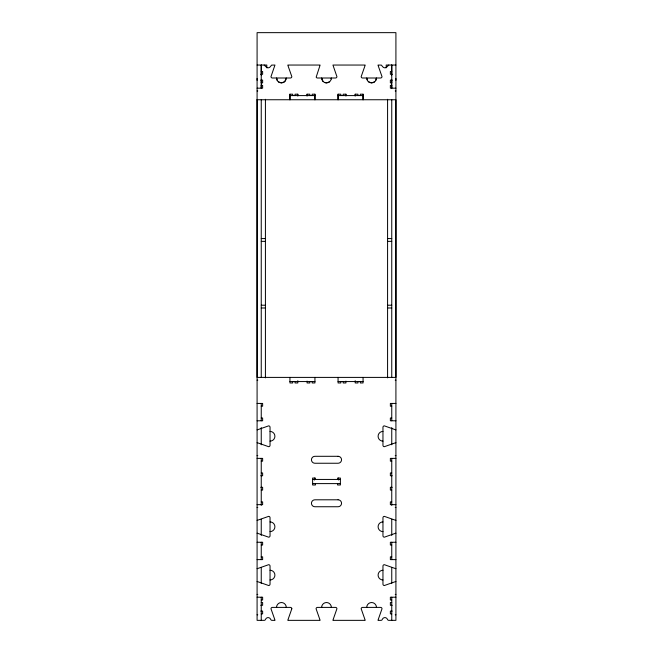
<?xml version="1.0" encoding="UTF-8"?>
<svg xmlns="http://www.w3.org/2000/svg" width="653" height="653" viewBox="0 0 653 653"><rect width="100%" height="100%" fill="white"/><g stroke="black" fill="none" stroke-linecap="round" stroke-linejoin="round"><path stroke-width="0.98" d="M261.249 87.992L261.249 84.996M261.249 83.004L261.249 80.009M261.249 75.022L261.249 71.03M261.249 70.826L261.249 65.047L261.249 88.179M289.94 94.195L289.94 99.746L289.94 94.195L292.715 94.195L292.715 95.583M297.809 96.048L297.809 94.195L295.034 94.195L295.034 95.583M307.065 96.048L307.065 94.195L309.84 94.195L309.84 95.583M314.934 94.195L314.934 99.746L314.934 94.195L312.158 94.195L312.158 95.583M338.066 94.195L338.066 99.746L338.066 94.195L340.85 94.195L340.85 95.583M345.935 96.048L345.935 94.195L343.16 94.195L343.16 95.583M355.191 96.048L355.191 94.195L357.966 94.195L357.966 95.583M363.06 94.195L363.06 99.746L363.06 94.195L360.285 94.195L360.285 95.583M391.751 87.992L391.751 84.996M391.751 83.004L391.751 80.009M391.751 75.022L391.751 71.03M391.751 70.826L391.751 65.047L391.751 88.179M257.086 80.27L257.086 78.491M395.914 80.27L395.914 78.491M331.267 78.948L331.357 78.001A4.865 4.865 0 0 1 326.492 82.866L324.998 82.621M375.638 80.703L376.454 78.001A4.865 4.865 0 0 1 371.598 82.858L368.741 81.935M284.839 81.437L286.267 78.001A4.865 4.865 0 0 1 281.402 82.858L278.545 81.935M284.259 81.935L281.402 82.858A4.865 4.865 0 0 1 276.546 78.001L277.362 80.703M329.357 81.935L326.5 82.858A4.865 4.865 0 0 1 321.627 77.993L323.064 81.437M374.455 81.935L371.598 82.858A4.865 4.865 0 0 1 366.733 78.001L367.557 80.703M388.821 65.047L387.123 66.704A2.775 2.775 0 0 1 382.666 66.704L381.376 65.104L378.038 65.047A1.388 1.388 0 0 0 378.095 65.439L382.005 76.613A1.388 1.388 0 0 1 380.617 78.001L362.57 78.001A1.388 1.388 0 0 1 361.182 76.613L365.092 65.439A1.388 1.388 0 0 0 365.149 65.047L332.94 65.047L336.915 76.613A1.388 1.388 0 0 1 335.528 78.001L317.48 78.001A1.388 1.388 0 0 1 316.183 77.127L319.994 65.439A1.388 1.388 0 0 0 320.06 65.047L287.851 65.047A1.388 1.388 0 0 0 287.908 65.439L291.818 76.613A1.388 1.388 0 0 1 290.43 78.001L272.383 78.001A1.388 1.388 0 0 1 270.995 76.613L274.962 65.047L271.624 65.104L270.334 66.704A2.775 2.775 0 0 1 265.877 66.704L264.179 65.047M257.086 65.047L266.808 65.047L266.808 67.822M395.914 65.047L386.192 65.047L386.192 67.822M261.249 71.52L262.637 71.52L262.637 74.295L260.792 74.295M391.751 71.52L390.363 71.52L390.363 74.295L392.208 74.295M260.792 80.082L262.637 80.082L262.637 82.858L261.249 82.858M392.208 80.082L390.363 80.082L390.363 82.858L391.751 82.858M261.249 85.404L262.637 85.404L262.637 88.179L257.086 88.179M391.751 85.404L390.363 85.404L390.363 88.179L395.914 88.179M257.086 90.955L257.78 90.955M395.22 90.955L395.914 90.955M289.516 95.583L314.934 95.583M338.066 95.583L363.484 95.583M261.249 238.574L265.42 238.574M387.58 238.574L391.751 238.574M261.249 241.357L265.42 241.357M387.58 241.357L391.751 241.357M261.249 305.212L265.42 305.212M387.58 305.212L391.751 305.212M261.249 307.987L265.42 307.987M387.58 307.987L391.751 307.987M257.086 380.177L257.78 380.177M395.22 380.177L395.914 380.177M289.94 381.564L314.934 381.564M338.066 381.564L363.06 381.564M257.086 403.432L262.637 403.432L262.637 406.207L261.249 406.207M395.914 403.432L390.363 403.432L390.363 406.207L391.751 406.207M261.249 418.01L262.637 418.01L262.637 420.785L257.086 420.785M391.751 418.01L390.363 418.01L390.363 420.785L395.914 420.785M257.086 455.606L257.78 455.606M395.22 455.606L395.914 455.606M257.086 458.382L262.637 458.382L262.637 461.165L261.249 461.165M395.914 458.382L390.363 458.382L390.363 461.165L391.751 461.165M261.249 472.96L262.637 472.96L262.637 475.735L260.792 475.735M391.751 472.96L390.363 472.96L390.363 475.735L392.208 475.735M312.616 479.441L340.384 479.441M312.616 483.604L340.384 483.604M260.792 487.309L262.637 487.309L262.637 490.085L261.249 490.085M392.208 487.309L390.363 487.309L390.363 490.085L391.751 490.085M261.249 501.888L262.637 501.888L262.637 504.663L257.086 504.663M391.751 501.888L390.363 501.888L390.363 504.663L395.914 504.663M257.086 507.438L257.78 507.438M395.22 507.438L395.914 507.438M257.086 542.259L262.637 542.259L262.637 545.035L261.249 545.035M395.914 542.259L390.363 542.259L390.363 545.035L391.751 545.035M261.249 556.838L262.637 556.838L262.637 559.613L257.086 559.613M391.751 556.838L390.363 556.838L390.363 559.613L395.914 559.613M257.086 594.434L257.78 594.434M395.22 594.434L395.914 594.434M257.086 597.209L262.637 597.209L262.637 599.993L261.249 599.993M395.914 597.209L390.363 597.209L390.363 599.993L391.751 599.993M261.249 602.531L262.637 602.531L262.637 605.307L260.792 605.307M391.751 602.531L390.363 602.531L390.363 605.307L392.208 605.307M260.792 611.094L262.637 611.094L262.637 613.869L261.249 613.869M392.208 611.094L390.363 611.094L390.363 613.869L391.751 613.869M257.086 614.8L257.78 614.8M395.22 614.8L395.914 614.8M391.751 99.746L391.751 377.401M391.751 403.432L391.751 420.785M391.751 427.609L391.751 444.791M391.751 458.382L391.751 505.357M391.751 519.266L391.751 535.436M391.751 542.259L391.751 559.613M391.751 567.4L391.751 583.423M391.751 597.209L391.751 620.35M387.58 99.289L387.58 377.867M363.06 377.401L363.06 382.96L360.285 382.96L360.285 381.564M357.966 381.564L357.966 382.96L355.191 382.96L355.191 380.732M355.191 94.195L355.191 95.583M345.935 94.195L345.935 95.583M345.935 381.107L345.935 382.96L343.16 382.96L343.16 381.564M340.842 381.564L340.842 382.96L338.066 382.96L338.066 377.401M338.532 478.053L338.532 480.037M337.609 479.441L337.609 478.053L340.384 478.053L340.384 484.991L337.609 484.991L337.609 483.604M315.391 479.441L315.391 478.053L312.616 478.053L312.616 484.991L315.391 484.991L315.391 483.604M314.934 377.401L314.934 382.96L312.15 382.96L312.15 381.564M314.468 478.053L314.468 480.037M309.84 381.564L309.84 382.96L307.065 382.96L307.065 381.107M307.065 94.195L307.065 95.583M297.809 94.195L297.809 95.583M297.809 380.732L297.809 382.96L295.034 382.96L295.034 381.564M292.715 381.564L292.715 382.96L289.94 382.96L289.94 377.401M265.42 99.289L265.42 377.867M261.249 99.746L261.249 377.401M261.249 403.432L261.249 420.785M261.249 427.609L261.249 444.791M261.249 458.382L261.249 505.357M261.249 519.266L261.249 535.436M261.249 542.259L261.249 559.613M261.249 567.4L261.249 583.423M261.249 597.209L261.249 620.35M395.914 442.726A1.388 1.388 0 0 0 395.514 442.783L384.348 446.693A1.388 1.388 0 0 1 382.96 445.305L382.96 427.258A1.388 1.388 0 0 1 384.348 425.862L395.514 429.78A1.388 1.388 0 0 0 395.914 429.837M382.96 441.134A4.857 4.857 0 0 1 378.095 436.277A4.857 4.857 0 0 1 382.96 431.421M257.086 429.837A1.388 1.388 0 0 0 257.486 429.78L268.652 425.862A1.388 1.388 0 0 1 270.04 427.258L270.04 445.305A1.388 1.388 0 0 1 268.652 446.693L257.486 442.783A1.388 1.388 0 0 0 257.086 442.726M270.04 431.421A4.857 4.857 0 0 1 274.905 436.277A4.857 4.857 0 0 1 270.04 441.134M395.914 520.327A1.388 1.388 0 0 1 395.514 520.27L384.348 516.36A1.388 1.388 0 0 0 382.96 517.747L382.96 535.795A1.388 1.388 0 0 0 384.348 537.182L395.514 533.272A1.388 1.388 0 0 1 395.914 533.215M382.96 531.624A4.857 4.857 0 0 1 378.095 526.767A4.857 4.857 0 0 1 382.96 521.91M395.914 568.657A1.388 1.388 0 0 1 395.514 568.6L384.348 564.69A1.388 1.388 0 0 0 382.96 566.078L382.96 584.125A1.388 1.388 0 0 0 384.348 585.521L395.514 581.603A1.388 1.388 0 0 1 395.914 581.545M382.96 579.962A4.857 4.857 0 0 1 378.095 575.105A4.857 4.857 0 0 1 382.96 570.249M257.086 581.545A1.388 1.388 0 0 1 257.486 581.603L268.652 585.521A1.388 1.388 0 0 0 270.04 584.125L270.04 566.078A1.388 1.388 0 0 0 268.652 564.69L257.486 568.6A1.388 1.388 0 0 1 257.086 568.657M257.086 533.215A1.388 1.388 0 0 1 257.486 533.272L268.652 537.182A1.388 1.388 0 0 0 270.04 535.795L270.04 517.747A1.388 1.388 0 0 0 268.652 516.36L257.486 520.27A1.388 1.388 0 0 1 257.086 520.327M270.04 570.249A4.857 4.857 0 0 1 274.905 575.105A4.857 4.857 0 0 1 270.04 579.962M270.04 521.91A4.857 4.857 0 0 1 274.905 526.767A4.857 4.857 0 0 1 270.04 531.624M276.546 607.396A4.857 4.857 0 0 1 281.402 602.531A4.857 4.857 0 0 1 286.267 607.396M321.643 607.396A4.857 4.857 0 0 1 326.5 602.531A4.857 4.857 0 0 1 331.357 607.396M366.733 607.396A4.857 4.857 0 0 1 371.598 602.531A4.857 4.857 0 0 1 376.454 607.396M257.086 99.746L257.086 377.401L395.914 377.401L395.914 99.746L257.086 99.746M291.818 608.784L287.908 619.95A1.388 1.388 0 0 0 287.851 620.35L320.06 620.35A1.388 1.388 0 0 0 319.994 619.95L316.085 608.784A1.388 1.388 0 0 1 317.472 607.396L335.52 607.396A1.388 1.388 0 0 1 336.915 608.784L333.006 619.95A1.388 1.388 0 0 0 332.94 620.35L365.149 620.35A1.388 1.388 0 0 0 365.092 619.95L361.182 608.784A1.388 1.388 0 0 1 362.57 607.396L380.617 607.396A1.388 1.388 0 0 1 382.005 608.784L378.095 619.95A1.388 1.388 0 0 0 378.038 620.35L380.968 620.35A1.388 1.388 0 0 0 382.274 619.428A2.775 2.775 0 0 1 387.515 619.428A1.388 1.388 0 0 0 388.821 620.35L395.914 620.35L395.914 32.65L257.086 32.65L257.086 620.35L264.179 620.35A1.388 1.388 0 0 0 265.485 619.428A2.775 2.775 0 0 1 270.726 619.428A1.388 1.388 0 0 0 272.032 620.35L274.962 620.35A1.388 1.388 0 0 0 274.905 619.95L270.995 608.784A1.388 1.388 0 0 1 272.383 607.396L290.43 607.396A1.388 1.388 0 0 1 291.818 608.784M338.066 456.3L314.934 456.3A3.469 3.469 0 0 0 311.457 459.777A3.469 3.469 0 0 0 314.934 463.246L338.066 463.246A3.469 3.469 0 0 0 341.535 459.777A3.469 3.469 0 0 0 338.066 456.3M338.066 499.798L314.934 499.798A3.469 3.469 0 0 0 311.457 503.275A3.469 3.469 0 0 0 314.934 506.744L338.066 506.744A3.469 3.469 0 0 0 341.535 503.275A3.469 3.469 0 0 0 338.066 499.798"/></g></svg>
